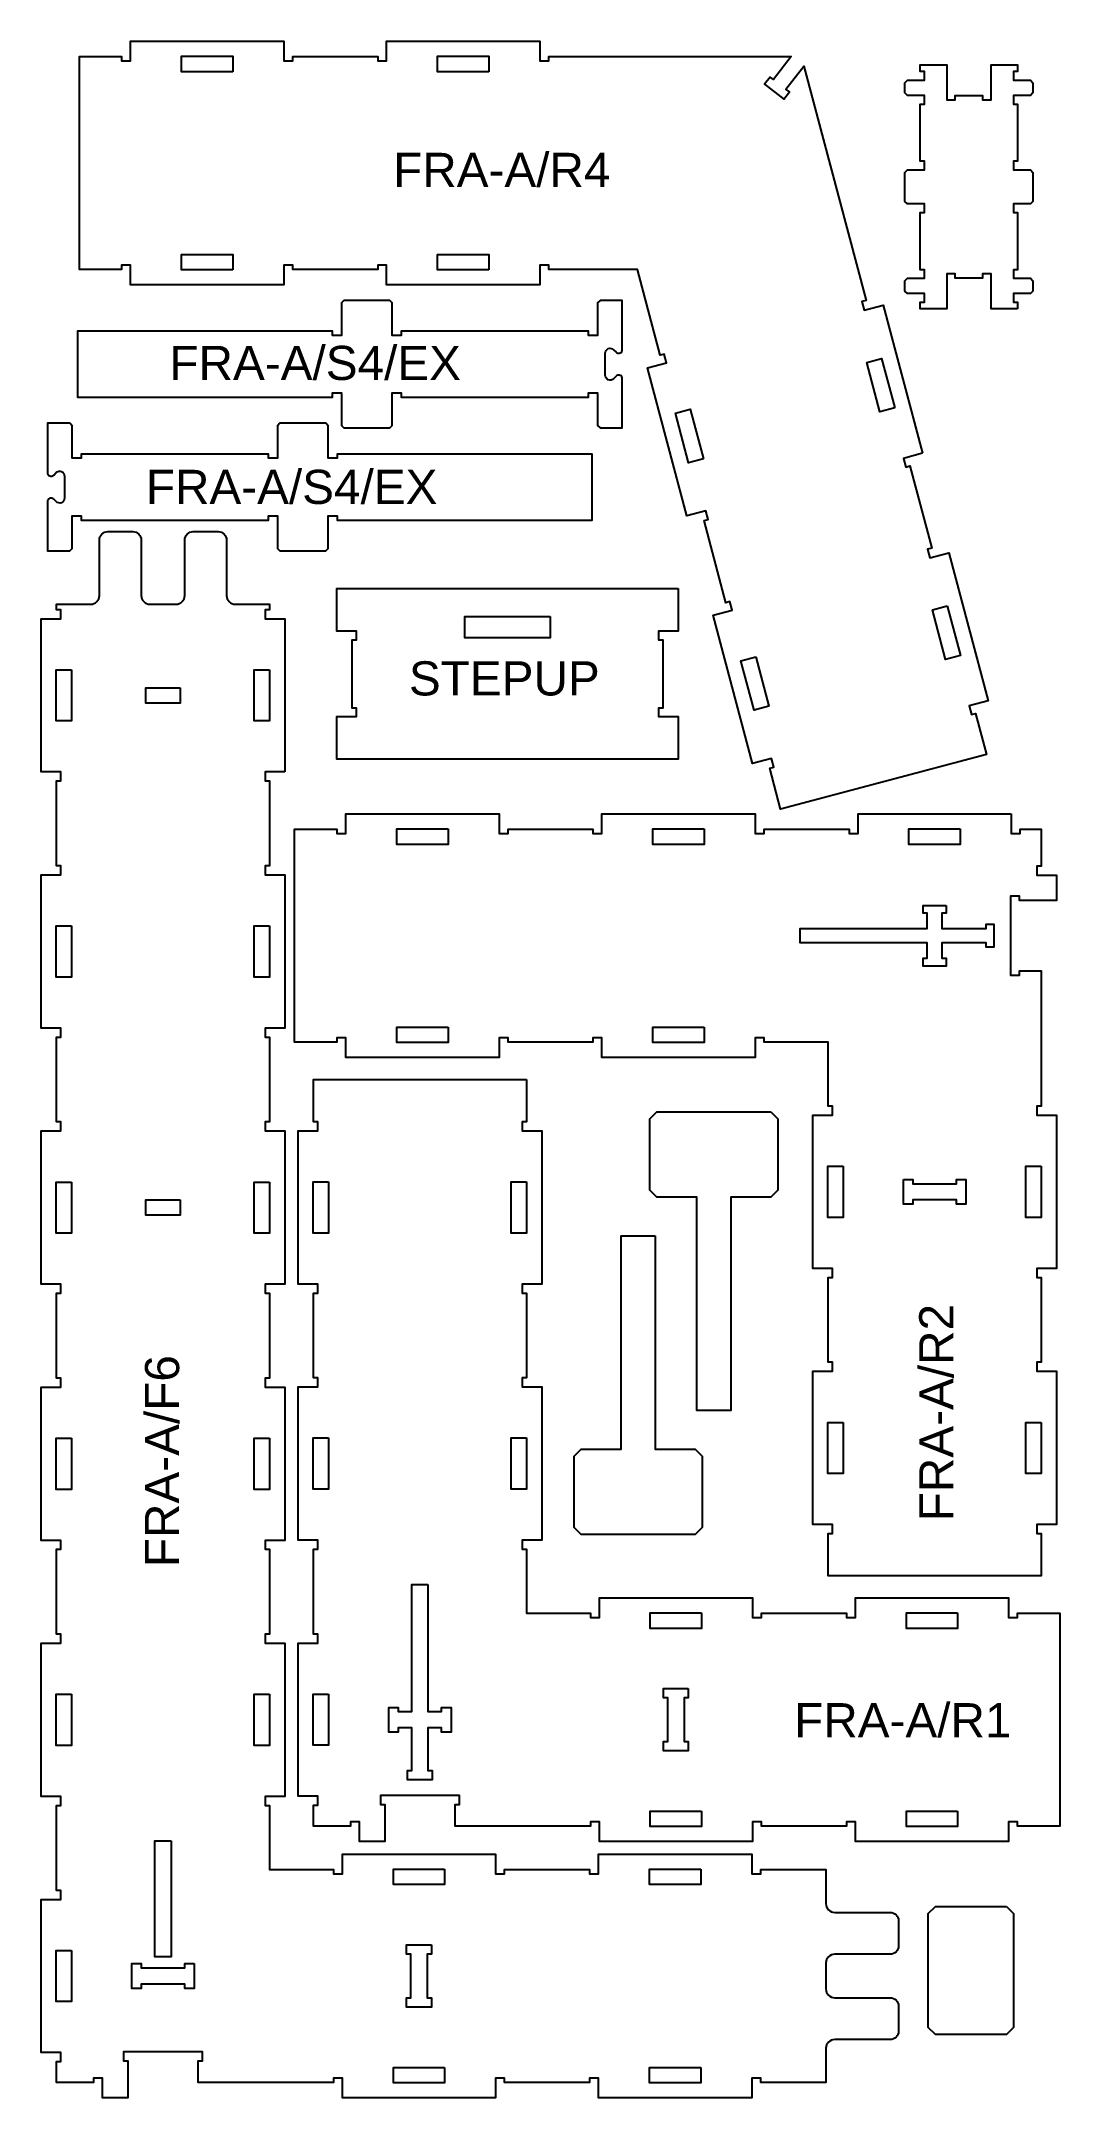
# Model space of a CAD drawing. Header units: millimetres. Extents: x 410 to 1604, y 42 to 2451.
import ezdxf

# ---------------------------------------------------------------- set-up
doc = ezdxf.new("R2010")
doc.units = ezdxf.units.MM
for name, color, linetype, true_color in [('1_ANYTOOL_1MMDEEP_INSIDE', 2, 'Continuous', 0xffff00), ('3_ANYTOOL_CUTTHROUGH_INSID', 4, 'Continuous', 0x00ffff), ('6_ANYTOOL_CUTTHROUGH_OUTSI', 5, 'Continuous', 0x0000ff)]:
    doc.layers.add(name, color=color, linetype=linetype, true_color=true_color)
doc.styles.add('textstyle11', font='standard')
doc.styles.add('textstyle12', font='standard')
doc.styles.add('textstyle13', font='standard')
doc.styles.add('textstyle14', font='standard')
doc.styles.add('textstyle15', font='standard')
doc.styles.add('textstyle16', font='standard')
doc.styles.add('textstyle17', font='standard')

msp = doc.modelspace()

# ---------------------------------------------------------------- linework, layer by layer
at = {"layer": '3_ANYTOOL_CUTTHROUGH_INSID'}
for points in [[(634.6, 2415.1), (574.6, 2415.1), (574.6, 2433.1), (634.6, 2433.1)], [(934.6, 2415.1), (874.6, 2415.1), (874.6, 2433.1), (934.6, 2433.1)], [(634.6, 2183.1), (574.6, 2183.1), (574.6, 2201.1), (634.6, 2201.1)], [(934.6, 2183.1), (874.6, 2183.1), (874.6, 2201.1), (934.6, 2201.1)], [(1410.1, 2021.3), (1392.7, 2016.6), (1377.3, 2074.6), (1394.7, 2079.2)], [(1185.9, 1961.7), (1168.5, 1957.1), (1153.1, 2015.1), (1170.5, 2019.7)], [(1471.7, 1789.3), (1487.1, 1731.3), (1469.7, 1726.7), (1454.3, 1784.7)], [(1006.4, 1776.8), (1006.4, 1751.8), (906.4, 1751.8), (906.4, 1776.8)], [(445.8, 1714.6), (445.8, 1654.6), (427.8, 1654.6), (427.8, 1714.6)], [(677.8, 1714.6), (677.8, 1654.6), (659.8, 1654.6), (659.8, 1714.6)], [(1247.4, 1729.8), (1262.8, 1671.8), (1245.4, 1667.2), (1230, 1725.2)], [(572.8, 1693.6), (572.8, 1675.6), (532.8, 1675.6), (532.8, 1693.6)], [(886.8, 1528.1), (886.8, 1510.1), (826.8, 1510.1), (826.8, 1528.1)], [(1186.8, 1528.1), (1186.8, 1510.1), (1126.8, 1510.1), (1126.8, 1528.1)], [(1486.8, 1528.1), (1486.8, 1510.1), (1426.8, 1510.1), (1426.8, 1528.1)], [(1470.3, 1438.6), (1470.3, 1429.6), (1465.3, 1429.6), (1465.3, 1411.6), (1517.3, 1411.6), (1517.3, 1416.6), (1526.3, 1416.6), (1526.3, 1389.6), (1517.3, 1389.6), (1517.3, 1394.6), (1465.3, 1394.6), (1465.3, 1376.6), (1470.3, 1376.6), (1470.3, 1367.6), (1443.3, 1367.6), (1443.3, 1376.6), (1448.3, 1376.6), (1448.3, 1394.6), (1299.3, 1394.6), (1299.3, 1411.6), (1448.3, 1411.6), (1448.3, 1429.6), (1443.3, 1429.6), (1443.3, 1438.6)], [(445.8, 1414.6), (445.8, 1354.6), (427.8, 1354.6), (427.8, 1414.6)], [(677.8, 1414.6), (677.8, 1354.6), (659.8, 1354.6), (659.8, 1414.6)], [(886.8, 1296.1), (886.8, 1278.1), (826.8, 1278.1), (826.8, 1296.1)], [(1186.8, 1296.1), (1186.8, 1278.1), (1126.8, 1278.1), (1126.8, 1296.1)], [(1349.8, 1133.1), (1349.8, 1073.1), (1331.8, 1073.1), (1331.8, 1133.1)], [(1581.8, 1133.1), (1581.8, 1073.1), (1563.8, 1073.1), (1563.8, 1133.1)], [(445.8, 1114.6), (445.8, 1054.6), (427.8, 1054.6), (427.8, 1114.6)], [(677.8, 1114.6), (677.8, 1054.6), (659.8, 1054.6), (659.8, 1114.6)], [(746.8, 1114.8), (746.8, 1054.8), (728.8, 1054.8), (728.8, 1114.8)], [(978.8, 1114.8), (978.8, 1054.8), (960.8, 1054.8), (960.8, 1114.8)], [(1420.3, 1117.6), (1431.3, 1117.6), (1431.3, 1112.6), (1482.3, 1112.6), (1482.3, 1117.6), (1493.3, 1117.6), (1493.3, 1088.6), (1482.3, 1088.6), (1482.3, 1093.6), (1431.3, 1093.6), (1431.3, 1088.6), (1420.3, 1088.6)], [(572.8, 1093.6), (572.8, 1075.6), (532.8, 1075.6), (532.8, 1093.6)], [(1349.8, 833.1), (1349.8, 773.1), (1331.8, 773.1), (1331.8, 833.1)], [(1581.8, 833.1), (1581.8, 773.1), (1563.8, 773.1), (1563.8, 833.1)], [(445.8, 814.6), (445.8, 754.6), (427.8, 754.6), (427.8, 814.6)], [(677.8, 814.6), (677.8, 754.6), (659.8, 754.6), (659.8, 814.6)], [(746.8, 814.8), (746.8, 754.8), (728.8, 754.8), (728.8, 814.8)], [(978.8, 814.8), (978.8, 754.8), (960.8, 754.8), (960.8, 814.8)], [(863.3, 643.3), (863.3, 494.3), (879.3, 494.3), (879.3, 499.3), (890.3, 499.3), (890.3, 470.3), (879.3, 470.3), (879.3, 475.3), (863.3, 475.3), (863.3, 425.3), (868.3, 425.3), (868.3, 414.3), (839.3, 414.3), (839.3, 425.3), (844.3, 425.3), (844.3, 475.3), (828.3, 475.3), (828.3, 470.3), (817.3, 470.3), (817.3, 499.3), (828.3, 499.3), (828.3, 494.3), (844.3, 494.3), (844.3, 643.3)], [(1183.8, 609.8), (1183.8, 591.8), (1123.8, 591.8), (1123.8, 609.8)], [(1483.8, 609.8), (1483.8, 591.8), (1423.8, 591.8), (1423.8, 609.8)], [(445.8, 514.6), (445.8, 454.6), (427.8, 454.6), (427.8, 514.6)], [(677.8, 514.6), (677.8, 454.6), (659.8, 454.6), (659.8, 514.6)], [(746.8, 514.8), (746.8, 454.8), (728.8, 454.8), (728.8, 514.8)], [(1168.3, 521.3), (1168.3, 510.3), (1163.3, 510.3), (1163.3, 459.3), (1168.3, 459.3), (1168.3, 448.3), (1139.3, 448.3), (1139.3, 459.3), (1144.3, 459.3), (1144.3, 510.3), (1139.3, 510.3), (1139.3, 521.3)], [(1183.8, 377.8), (1183.8, 359.8), (1123.8, 359.8), (1123.8, 377.8)], [(1483.8, 377.8), (1483.8, 359.8), (1423.8, 359.8), (1423.8, 377.8)], [(562.3, 343.1), (562.3, 207.1), (543.3, 207.1), (543.3, 343.1)], [(882.8, 309.6), (882.8, 291.6), (822.8, 291.6), (822.8, 309.6)], [(1182.8, 309.6), (1182.8, 291.6), (1122.8, 291.6), (1122.8, 309.6)], [(867.3, 221.1), (867.3, 210.1), (862.3, 210.1), (862.3, 159.1), (867.3, 159.1), (867.3, 148.1), (838.3, 148.1), (838.3, 159.1), (843.3, 159.1), (843.3, 210.1), (838.3, 210.1), (838.3, 221.1)], [(445.8, 214.6), (445.8, 154.6), (427.8, 154.6), (427.8, 214.6)], [(589.3, 199.1), (589.3, 170.1), (578.3, 170.1), (578.3, 175.1), (527.3, 175.1), (527.3, 170.1), (516.3, 170.1), (516.3, 199.1), (527.3, 199.1), (527.3, 194.1), (578.3, 194.1), (578.3, 199.1)], [(882.8, 77.6), (882.8, 59.6), (822.8, 59.6), (822.8, 77.6)], [(1182.8, 77.6), (1182.8, 59.6), (1122.8, 59.6), (1122.8, 77.6)]]:
    msp.add_lwpolyline(points, close=True, dxfattribs=at)
at = {"layer": '6_ANYTOOL_CUTTHROUGH_OUTSI'}
for points in [[(1442.6, 1968.1), (1420.4, 1962.2), (1423.1, 1952), (1427.9, 1953.3), (1453.4, 1857.1), (1448.6, 1855.8), (1451.3, 1845.7), (1473.5, 1851.6), (1519.5, 1678.1), (1497.3, 1672.2), (1500, 1662), (1504.8, 1663.3), (1517.5, 1615.5), (1276.4, 1551.5), (1263.7, 1599.3), (1268.5, 1600.6), (1265.8, 1610.8), (1243.6, 1604.9), (1197.6, 1778.4), (1219.8, 1784.3), (1217.1, 1794.4), (1212.3, 1793.1), (1186.7, 1889.3), (1191.6, 1890.6), (1188.9, 1900.7), (1166.6, 1894.8), (1120.6, 2068.3), (1142.8, 2074.2), (1140.1, 2084.4), (1135.3, 2083.1), (1108.7, 2183.4), (1004.9, 2183.4), (1004.9, 2188.4), (994.4, 2188.4), (994.4, 2165.4), (814.9, 2165.4), (814.9, 2188.4), (804.4, 2188.4), (804.4, 2183.4), (704.9, 2183.4), (704.9, 2188.4), (694.4, 2188.4), (694.4, 2165.4), (514.9, 2165.4), (514.9, 2188.4), (504.4, 2188.4), (504.4, 2183.4), (454.9, 2183.4), (454.9, 2432.9), (504.4, 2432.9), (504.4, 2427.9), (514.9, 2427.9), (514.9, 2450.9), (694.4, 2450.9), (694.4, 2427.9), (704.9, 2427.9), (704.9, 2432.9), (804.4, 2432.9), (804.4, 2427.9), (814.9, 2427.9), (814.9, 2450.9), (994.4, 2450.9), (994.4, 2427.9), (1004.9, 2427.9), (1004.9, 2432.9), (1288.9, 2432.9), (1268.1, 2405.8), (1264.1, 2408.8), (1257.7, 2400.5), (1280.3, 2383.1), (1286.7, 2391.4), (1282.7, 2394.5), (1303.6, 2421.6), (1376.5, 2147.1), (1371.6, 2145.8), (1374.3, 2135.6), (1396.5, 2141.5)], [(1554.1, 2137.2), (1523.1, 2137.2), (1523.1, 2178.2), (1513.1, 2178.2), (1513.1, 2173.2), (1481.1, 2173.2), (1481.1, 2178.2), (1471.1, 2178.2), (1471.1, 2137.2), (1440.1, 2137.2), (1440.1, 2145.2), (1445.1, 2145.2), (1445.1, 2155.2), (1425.1, 2155.2), (1422.1, 2158.2), (1422.1, 2170.2), (1425.1, 2173.2), (1445.1, 2173.2), (1445.1, 2183.2), (1440.1, 2183.2), (1440.1, 2250.2), (1445.1, 2250.2), (1445.1, 2260.2), (1425.1, 2260.2), (1422.1, 2263.2), (1422.1, 2297.2), (1425.1, 2300.2), (1445.1, 2300.2), (1445.1, 2310.2), (1440.1, 2310.2), (1440.1, 2377.2), (1445.1, 2377.2), (1445.1, 2387.2), (1425.1, 2387.2), (1422.1, 2390.2), (1422.1, 2402.2), (1425.1, 2405.2), (1445.1, 2405.2), (1445.1, 2415.2), (1440.1, 2415.2), (1440.1, 2423.2), (1471.1, 2423.2), (1471.1, 2382.2), (1481.1, 2382.2), (1481.1, 2387.2), (1513.1, 2387.2), (1513.1, 2382.2), (1523.1, 2382.2), (1523.1, 2423.2), (1554.1, 2423.2), (1554.1, 2415.2), (1549.1, 2415.2), (1549.1, 2405.2), (1569.1, 2405.2), (1572.1, 2402.2), (1572.1, 2390.2), (1569.1, 2387.2), (1549.1, 2387.2), (1549.1, 2377.2), (1554.1, 2377.2), (1554.1, 2310.2), (1549.1, 2310.2), (1549.1, 2300.2), (1569.1, 2300.2), (1572.1, 2297.2), (1572.1, 2263.2), (1569.1, 2260.2), (1549.1, 2260.2), (1549.1, 2250.2), (1554.1, 2250.2), (1554.1, 2183.2), (1549.1, 2183.2), (1549.1, 2173.2), (1569.1, 2173.2), (1572.1, 2170.2), (1572.1, 2158.2), (1569.1, 2155.2), (1549.1, 2155.2), (1549.1, 2145.2), (1554.1, 2145.2)], [(1156.4, 1809.8), (1156.4, 1759.8), (1133.4, 1759.8), (1133.4, 1749.8), (1138.4, 1749.8), (1138.4, 1669.8), (1133.4, 1669.8), (1133.4, 1659.8), (1156.4, 1659.8), (1156.4, 1609.8), (756.4, 1609.8), (756.4, 1659.8), (779.4, 1659.8), (779.4, 1669.8), (774.4, 1669.8), (774.4, 1749.8), (779.4, 1749.8), (779.4, 1759.8), (756.4, 1759.8), (756.4, 1809.8)], [(1546.6, 1545.9), (1546.6, 1522.9), (1557.1, 1522.9), (1557.1, 1527.9), (1581.6, 1527.9), (1581.6, 1484.4), (1576.6, 1484.4), (1576.6, 1473.9), (1599.6, 1473.9), (1599.6, 1444.4), (1556.1, 1444.4), (1556.1, 1449.4), (1545.6, 1449.4), (1545.6, 1356.9), (1556.1, 1356.9), (1556.1, 1361.9), (1581.6, 1361.9), (1581.6, 1203.4), (1576.6, 1203.4), (1576.6, 1192.9), (1599.6, 1192.9), (1599.6, 1013.4), (1576.6, 1013.4), (1576.6, 1002.9), (1581.6, 1002.9), (1581.6, 903.4), (1576.6, 903.4), (1576.6, 892.9), (1599.6, 892.9), (1599.6, 713.4), (1576.6, 713.4), (1576.6, 702.9), (1581.6, 702.9), (1581.6, 653.4), (1332.1, 653.4), (1332.1, 702.9), (1337.1, 702.9), (1337.1, 713.4), (1314.1, 713.4), (1314.1, 892.9), (1337.1, 892.9), (1337.1, 903.4), (1332.1, 903.4), (1332.1, 1002.9), (1337.1, 1002.9), (1337.1, 1013.4), (1314.1, 1013.4), (1314.1, 1192.9), (1337.1, 1192.9), (1337.1, 1203.4), (1332.1, 1203.4), (1332.1, 1278.4), (1257.1, 1278.4), (1257.1, 1283.4), (1246.6, 1283.4), (1246.6, 1260.4), (1067.1, 1260.4), (1067.1, 1283.4), (1056.6, 1283.4), (1056.6, 1278.4), (957.1, 1278.4), (957.1, 1283.4), (946.6, 1283.4), (946.6, 1260.4), (767.1, 1260.4), (767.1, 1283.4), (756.6, 1283.4), (756.6, 1278.4), (707.1, 1278.4), (707.1, 1527.9), (756.6, 1527.9), (756.6, 1522.9), (767.1, 1522.9), (767.1, 1545.9), (946.6, 1545.9), (946.6, 1522.9), (957.1, 1522.9), (957.1, 1527.9), (1056.6, 1527.9), (1056.6, 1522.9), (1067.1, 1522.9), (1067.1, 1545.9), (1246.6, 1545.9), (1246.6, 1522.9), (1257.1, 1522.9), (1257.1, 1527.9), (1356.6, 1527.9), (1356.6, 1522.9), (1367.1, 1522.9), (1367.1, 1545.9)], [(978.6, 1234.6), (978.6, 1185.1), (973.6, 1185.1), (973.6, 1174.6), (996.6, 1174.6), (996.6, 995.1), (973.6, 995.1), (973.6, 984.6), (978.6, 984.6), (978.6, 885.1), (973.6, 885.1), (973.6, 874.6), (996.6, 874.6), (996.6, 695.1), (973.6, 695.1), (973.6, 684.6), (978.6, 684.6), (978.6, 609.6), (1053.6, 609.6), (1053.6, 604.6), (1064.1, 604.6), (1064.1, 627.6), (1243.6, 627.6), (1243.6, 604.6), (1254.1, 604.6), (1254.1, 609.6), (1353.6, 609.6), (1353.6, 604.6), (1364.1, 604.6), (1364.1, 627.6), (1543.6, 627.6), (1543.6, 604.6), (1554.1, 604.6), (1554.1, 609.6), (1603.6, 609.6), (1603.6, 360.1), (1554.1, 360.1), (1554.1, 365.1), (1543.6, 365.1), (1543.6, 342.1), (1364.1, 342.1), (1364.1, 365.1), (1353.6, 365.1), (1353.6, 360.1), (1254.1, 360.1), (1254.1, 365.1), (1243.6, 365.1), (1243.6, 342.1), (1064.1, 342.1), (1064.1, 365.1), (1053.6, 365.1), (1053.6, 360.1), (895.1, 360.1), (895.1, 385.6), (900.1, 385.6), (900.1, 396.1), (807.6, 396.1), (807.6, 385.6), (812.6, 385.6), (812.6, 342.1), (783.1, 342.1), (783.1, 365.1), (772.6, 365.1), (772.6, 360.1), (729.1, 360.1), (729.1, 384.6), (734.1, 384.6), (734.1, 395.1), (711.1, 395.1), (711.1, 574.6), (734.1, 574.6), (734.1, 585.1), (729.1, 585.1), (729.1, 684.6), (734.1, 684.6), (734.1, 695.1), (711.1, 695.1), (711.1, 874.6), (734.1, 874.6), (734.1, 885.1), (729.1, 885.1), (729.1, 984.6), (734.1, 984.6), (734.1, 995.1), (711.1, 995.1), (711.1, 1174.6), (734.1, 1174.6), (734.1, 1185.1), (729.1, 1185.1), (729.1, 1234.6)], [(1264.9, 1196.9), (1273.1, 1188.7), (1273.1, 1105.1), (1264.9, 1096.9), (1218.1, 1096.9), (1218.1, 846.9), (1178.1, 846.9), (1178.1, 1096.9), (1131.3, 1096.9), (1123.1, 1105.1), (1123.1, 1188.7), (1131.3, 1196.9)], [(1129.6, 1051.7), (1129.6, 801.7), (1176.3, 801.7), (1184.6, 793.5), (1184.6, 709.9), (1176.3, 701.7), (1042.8, 701.7), (1034.6, 709.9), (1034.6, 793.5), (1042.8, 801.7), (1089.6, 801.7), (1089.6, 1051.7)], [(1541.2, 266.1), (1549.4, 257.8), (1549.4, 124.3), (1541.2, 116.1), (1457.7, 116.1), (1449.4, 124.3), (1449.4, 257.8), (1457.7, 266.1)]]:
    msp.add_lwpolyline(points, close=True, dxfattribs=at)
for points in [[(1064.9, 1997.8), (1091, 1997.8), (1091, 2055.4, 0.668179), (1083.7, 2058.5), (1080.8, 2055.5, -0.668179), (1071, 2059.6), (1071, 2085.4, -0.668179), (1080.8, 2089.5), (1083.7, 2086.6, 0.668179), (1091, 2089.6), (1091, 2147.3), (1064.9, 2147.3), (1062, 2144.4), (1062, 2106.3), (1051.5, 2106.3), (1051.5, 2111.3), (832, 2111.3), (832, 2106.3), (821.5, 2106.3), (821.5, 2144.4), (818.6, 2147.3), (764.9, 2147.3), (762, 2144.4), (762, 2106.3), (751.5, 2106.3), (751.5, 2111.3), (452.9, 2111.3), (452.9, 2033.8), (751.5, 2033.8), (751.5, 2038.8), (762, 2038.8), (762, 2000.6), (764.9, 1997.8), (818.6, 1997.8), (821.5, 2000.6), (821.5, 2038.8), (832, 2038.8), (832, 2033.8), (1051.5, 2033.8), (1051.5, 2038.8), (1062, 2038.8), (1062, 2000.6)], [(443.6, 2003.3), (417.5, 2003.3), (417.5, 1945.6, 0.668179), (424.8, 1942.6), (427.7, 1945.5, -0.668179), (437.5, 1941.4), (437.5, 1915.6, -0.668179), (427.7, 1911.5), (424.8, 1914.5, 0.668179), (417.5, 1911.4), (417.5, 1853.8), (443.6, 1853.8), (446.5, 1856.6), (446.5, 1894.8), (457, 1894.8), (457, 1889.8), (676.5, 1889.8), (676.5, 1894.8), (687, 1894.8), (687, 1856.6), (689.9, 1853.8), (743.6, 1853.8), (746.5, 1856.6), (746.5, 1894.8), (757, 1894.8), (757, 1889.8), (1055.6, 1889.8), (1055.6, 1967.3), (757, 1967.3), (757, 1962.3), (746.5, 1962.3), (746.5, 2000.4), (743.6, 2003.3), (689.9, 2003.3), (687, 2000.4), (687, 1962.3), (676.5, 1962.3), (676.5, 1967.3), (457, 1967.3), (457, 1962.3), (446.5, 1962.3), (446.5, 2000.4)], [(695.6, 1594.9), (672.6, 1594.9), (672.6, 1584.4), (677.6, 1584.4), (677.6, 1484.9), (672.6, 1484.9), (672.6, 1474.4), (695.6, 1474.4), (695.6, 1294.9), (672.6, 1294.9), (672.6, 1284.4), (677.6, 1284.4), (677.6, 1184.9), (672.6, 1184.9), (672.6, 1174.4), (695.6, 1174.4), (695.6, 994.9), (672.6, 994.9), (672.6, 984.4), (677.6, 984.4), (677.6, 884.9), (672.6, 884.9), (672.6, 874.4), (695.6, 874.4), (695.6, 694.9), (672.6, 694.9), (672.6, 684.4), (677.6, 684.4), (677.6, 584.9), (672.6, 584.9), (672.6, 574.4), (695.6, 574.4), (695.6, 394.9), (672.6, 394.9), (672.6, 384.4), (677.6, 384.4), (677.6, 309.4), (752.6, 309.4), (752.6, 304.4), (763.1, 304.4), (763.1, 327.4), (942.6, 327.4), (942.6, 304.4), (953.1, 304.4), (953.1, 309.4), (1052.6, 309.4), (1052.6, 304.4), (1063.1, 304.4), (1063.1, 327.4), (1242.6, 327.4), (1242.6, 304.4), (1253.1, 304.4), (1253.1, 309.4), (1329.6, 309.4), (1329.6, 269.4, 0.414214), (1339.8, 259.1), (1404.8, 259.1, -0.414214), (1414.6, 249.4), (1414.6, 219.9, -0.414214), (1404.8, 210.1), (1339.8, 210.1, 0.414214), (1329.6, 199.9), (1329.6, 169.4, 0.414214), (1339.8, 159.1), (1404.8, 159.1, -0.414214), (1414.6, 149.4), (1414.6, 119.9, -0.414214), (1404.8, 110.1), (1339.8, 110.1, 0.414214), (1329.6, 99.9), (1329.6, 59.9), (1253.1, 59.9), (1253.1, 64.9), (1242.6, 64.9), (1242.6, 41.9), (1063.1, 41.9), (1063.1, 64.9), (1052.6, 64.9), (1052.6, 59.9), (953.1, 59.9), (953.1, 64.9), (942.6, 64.9), (942.6, 41.9), (763.1, 41.9), (763.1, 64.9), (752.6, 64.9), (752.6, 59.9), (594.1, 59.9), (594.1, 85.4), (599.1, 85.4), (599.1, 95.9), (506.6, 95.9), (506.6, 85.4), (511.6, 85.4), (511.6, 41.9), (482.1, 41.9), (482.1, 64.9), (471.6, 64.9), (471.6, 59.9), (428.1, 59.9), (428.1, 84.4), (433.1, 84.4), (433.1, 94.9), (410.1, 94.9), (410.1, 274.4), (433.1, 274.4), (433.1, 284.9), (428.1, 284.9), (428.1, 384.4), (433.1, 384.4), (433.1, 394.9), (410.1, 394.9), (410.1, 574.4), (433.1, 574.4), (433.1, 584.9), (428.1, 584.9), (428.1, 684.4), (433.1, 684.4), (433.1, 694.9), (410.1, 694.9), (410.1, 874.4), (433.1, 874.4), (433.1, 884.9), (428.1, 884.9), (428.1, 984.4), (433.1, 984.4), (433.1, 994.9), (410.1, 994.9), (410.1, 1174.4), (433.1, 1174.4), (433.1, 1184.9), (428.1, 1184.9), (428.1, 1284.4), (433.1, 1284.4), (433.1, 1294.9), (410.1, 1294.9), (410.1, 1474.4), (433.1, 1474.4), (433.1, 1484.9), (428.1, 1484.9), (428.1, 1584.4), (433.1, 1584.4), (433.1, 1594.9), (410.1, 1594.9), (410.1, 1774.4), (433.1, 1774.4), (433.1, 1784.9), (428.1, 1784.9), (428.1, 1791.4), (468.1, 1791.4, 0.414214), (478.3, 1801.6), (478.3, 1866.6, -0.414214), (488.1, 1876.4), (517.6, 1876.4, -0.414214), (527.3, 1866.6), (527.3, 1801.6, 0.414214), (537.6, 1791.4), (568.1, 1791.4, 0.414214), (578.3, 1801.6), (578.3, 1866.6, -0.414214), (588.1, 1876.4), (617.6, 1876.4, -0.414214), (627.3, 1866.6), (627.3, 1801.6, 0.414214), (637.6, 1791.4), (677.6, 1791.4), (677.6, 1784.9), (672.6, 1784.9), (672.6, 1774.4), (695.6, 1774.4)]]:
    msp.add_lwpolyline(points, format="xyb", close=True, dxfattribs=at)

# ---------------------------------------------------------------- texts
at = {"layer": '1_ANYTOOL_1MMDEEP_INSIDE', "char_height": 40, "attachment_point": 1}
for s, insert, width, style in [('\\fArial;FRA-A/R4', (822.5, 2320.1), 285.542, 'textstyle14'), ('\\fArial;FRA-A/S4/EX', (560.4, 2094), 373.735, 'textstyle16'), ('\\fArial;FRA-A/S4/EX', (532.8, 1948.8), 373.735, 'textstyle17'), ('\\fArial;STEPUP', (841, 1724.5), 256.145, 'textstyle15'), ('\\fArial;FRA-A/R1', (1292.3, 504.2), 277.831, 'textstyle12')]:
    msp.add_mtext(s, dxfattribs=dict(at, insert=insert, width=width, style=style))
at = {"layer": '1_ANYTOOL_1MMDEEP_INSIDE', "char_height": 40, "attachment_point": 1, "rotation": 90}
for s, insert, width, style in [('\\fArial;FRA-A/R2', (1438.8, 717.2), 284.819, 'textstyle11'), ('\\fArial;FRA-A/F6', (531.8, 663.5), 279.277, 'textstyle13')]:
    msp.add_mtext(s, dxfattribs=dict(at, insert=insert, width=width, style=style))

doc.saveas('drawing.dxf')
